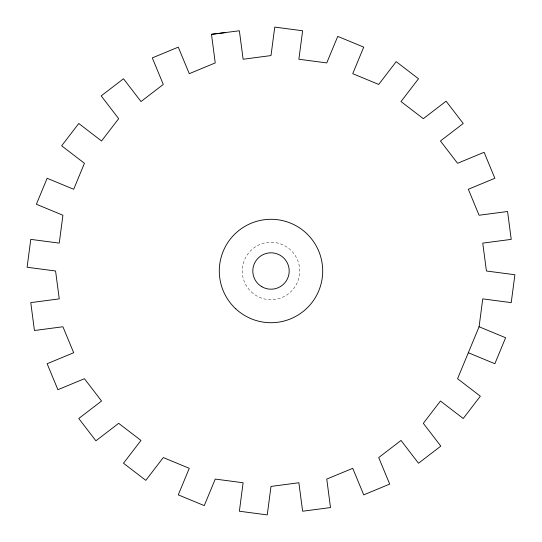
<?xml version="1.0" encoding="UTF-8"?>
<svg xmlns="http://www.w3.org/2000/svg" width="542" height="542" viewBox="0 0 542 542"><rect width="100%" height="100%" fill="white"/><g stroke="black" fill="none" stroke-linecap="round" stroke-linejoin="round"><path stroke-width="0.41" stroke-dasharray="2.71 2.03" d="M251.352 291.955A28.726 28.726 0 0 0 298.967 277.538A28.726 28.726 0 0 0 262.68 243.507A28.726 28.726 0 0 0 251.352 291.955"/><path stroke-width="0.81" d="M479.081 326.758L482.753 298.879L511.228 302.626L514.9 274.747L486.425 271L482.753 243.121L511.228 239.374L507.563 211.495L479.081 215.242L468.322 189.266L494.86 178.277L484.101 152.295L457.563 163.291L440.443 140.981L463.234 123.495L446.113 101.185L423.329 118.671L401.019 101.557L418.505 78.766L396.195 61.652L378.709 84.437L352.734 73.678L363.723 47.14L337.747 36.382L326.758 62.919L298.879 59.247L302.626 30.772L274.747 27.1L271 55.575L243.121 59.247L239.374 30.772L211.482 34.329L215.242 62.919L189.266 73.678L178.277 47.14L152.295 57.899L163.291 84.437L140.981 101.557L123.495 78.766L101.185 95.887L118.671 118.671L101.557 140.981L78.766 123.495L61.652 145.805L84.437 163.291L73.678 189.266L47.14 178.277L36.382 204.253L62.919 215.242L59.247 243.121L30.772 239.374L27.1 267.253L55.575 271L59.247 298.879L30.772 302.626L34.437 330.505L62.919 326.758L73.678 352.734L47.14 363.723L57.899 389.705L84.437 378.709L101.557 401.019L78.766 418.505L95.887 440.815L118.671 423.329L140.981 440.443L123.495 463.234L145.805 480.347L163.291 457.563L189.266 468.322L178.277 494.86L204.253 505.618L215.242 479.081L243.121 482.753L239.374 511.228L267.253 514.9L271 486.425L298.879 482.753L302.626 511.228L330.505 507.563L326.758 479.081L352.734 468.322L363.723 494.86L389.705 484.101L378.709 457.563L401.019 440.443L418.505 463.234L440.815 446.113L423.329 423.329L440.443 401.019L463.234 418.505L480.347 396.195L457.563 378.709L479.081 326.758L505.618 337.747L494.86 363.723L468.322 352.734M211.482 34.329L225.492 32.595M261.901 286.752A18.191 18.191 0 0 0 289.191 271A18.191 18.191 0 0 0 261.901 255.248A18.191 18.191 0 0 0 261.901 286.752M235.743 308.818A51.7 51.7 0 0 0 321.379 282.626A51.7 51.7 0 0 0 255.878 221.556A51.7 51.7 0 0 0 235.743 308.818"/></g></svg>
